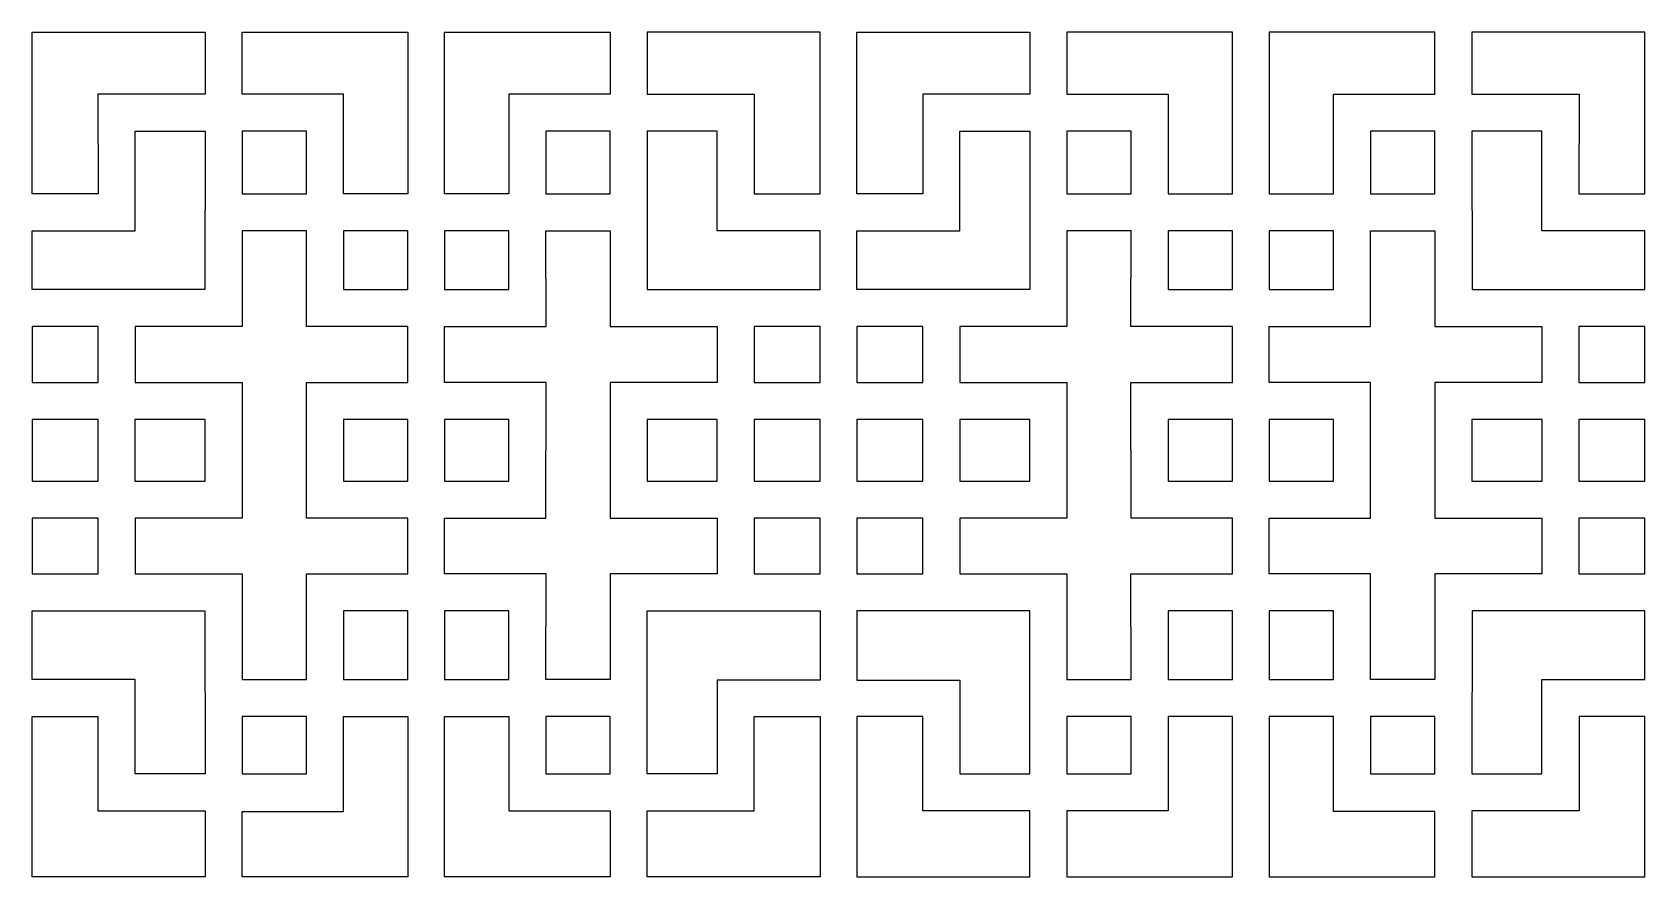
# Model space of a CAD drawing. Header units: centimetres. Extents: x -149 to 149, y -171 to 171.
# Drawn here: x -149.3 to -70.9, y 0.9 to 42 of the extents above; entities that cross this region are included whole.
import ezdxf

# ---------------------------------------------------------------- set-up
doc = ezdxf.new("R2010")
doc.units = ezdxf.units.CM
doc.header["$MEASUREMENT"] = 0
doc.layers.add('layer 1', color=7, linetype='Continuous')

msp = doc.modelspace()

# ---------------------------------------------------------------- linework, layer by layer
at = {"layer": 'layer 1', "color": 142}
for points in [[(-139.12947, 34.15388), (-135.99697, 34.15388), (-135.99697, 37.20138), (-139.12947, 37.20138), (-139.12947, 34.15388)], [(-124.35697, 34.15388), (-121.22447, 34.15388), (-121.22447, 37.20138), (-124.35697, 37.20138), (-124.35697, 34.15388)], [(-99.01491, 34.15388), (-95.88241, 34.15388), (-95.88241, 37.20138), (-99.01491, 37.20138), (-99.01491, 34.15388)], [(-84.24241, 34.15388), (-81.10991, 34.15388), (-81.10991, 37.20138), (-84.24241, 37.20138), (-84.24241, 34.15388)], [(-134.19697, 29.49638), (-131.06697, 29.49638), (-131.06697, 32.35388), (-134.19697, 32.35388), (-134.19697, 29.49638)], [(-129.28697, 29.49638), (-126.15447, 29.49638), (-126.15447, 32.35388), (-129.28697, 32.35388), (-129.28697, 29.49638)], [(-94.08491, 29.49638), (-90.95241, 29.49638), (-90.95241, 32.35388), (-94.08491, 32.35388), (-94.08491, 29.49638)], [(-89.17241, 29.49638), (-86.04241, 29.49638), (-86.04241, 32.35388), (-89.17241, 32.35388), (-89.17241, 29.49638)], [(-149.33396, 24.97474), (-146.13608, 24.97474), (-146.13608, 27.7011), (-149.33396, 27.7011), (-149.33396, 24.97474)], [(-114.21947, 24.97638), (-111.01947, 24.97638), (-111.01947, 27.69886), (-114.21947, 27.69886), (-114.21947, 24.97638)], [(-109.21991, 24.97638), (-106.01991, 24.97638), (-106.01991, 27.69886), (-109.21991, 27.69886), (-109.21991, 24.97638)], [(-149.33447, 20.18388), (-146.13447, 20.18388), (-146.13447, 23.17886), (-149.33447, 23.17886), (-149.33447, 20.18388)], [(-144.33947, 20.18388), (-140.93197, 20.18388), (-140.93197, 23.17386), (-144.33947, 23.17386), (-144.33947, 20.18388)], [(-134.19697, 20.18137), (-131.06447, 20.18137), (-131.06447, 23.17887), (-134.19697, 23.17887), (-134.19697, 20.18137)], [(-129.28697, 20.18137), (-126.15697, 20.18137), (-126.15697, 23.17887), (-129.28697, 23.17887), (-129.28697, 20.18137)], [(-119.42197, 20.18388), (-116.01447, 20.18388), (-116.01447, 23.17386), (-119.42197, 23.17386), (-119.42197, 20.18388)], [(-114.21947, 20.18388), (-111.01947, 20.18388), (-111.01947, 23.17886), (-114.21947, 23.17886), (-114.21947, 20.18388)], [(-109.21991, 20.18388), (-106.01991, 20.18388), (-106.01991, 23.17886), (-109.21991, 23.17886), (-109.21991, 20.18388)], [(-104.22491, 20.18388), (-100.81741, 20.18388), (-100.81741, 23.17386), (-104.22491, 23.17386), (-104.22491, 20.18388)], [(-94.08241, 20.18137), (-90.95241, 20.18137), (-90.95241, 23.17887), (-94.08241, 23.17887), (-94.08241, 20.18137)], [(-89.17491, 20.18137), (-86.04241, 20.18137), (-86.04241, 23.17887), (-89.17491, 23.17887), (-89.17491, 20.18137)], [(-74.10491, 20.18388), (-70.90491, 20.18388), (-70.90491, 23.17886), (-74.10491, 23.17886), (-74.10491, 20.18388)], [(-149.33447, 15.66888), (-146.13447, 15.66888), (-146.13447, 18.38388), (-149.33447, 18.38388), (-149.33447, 15.66888)], [(-114.21947, 15.66888), (-111.01947, 15.66888), (-111.01947, 18.38388), (-114.21947, 18.38388), (-114.21947, 15.66888)], [(-109.21991, 15.66888), (-106.01991, 15.66888), (-106.01991, 18.38388), (-109.21991, 18.38388), (-109.21991, 15.66888)], [(-74.10491, 15.66888), (-70.90491, 15.66888), (-70.90491, 18.38388), (-74.10491, 18.38388), (-74.10491, 15.66888)], [(-134.19697, 10.53637), (-131.06697, 10.53637), (-131.06697, 13.86887), (-134.19697, 13.86887), (-134.19697, 10.53637)], [(-129.28697, 10.53637), (-126.15697, 10.53637), (-126.15697, 13.86887), (-129.28697, 13.86887), (-129.28697, 10.53637)], [(-94.08241, 10.53637), (-90.95241, 10.53637), (-90.95241, 13.86887), (-94.08241, 13.86887), (-94.08241, 10.53637)], [(-89.17241, 10.53637), (-86.04241, 10.53637), (-86.04241, 13.86887), (-89.17241, 13.86887), (-89.17241, 10.53637)], [(-139.12947, 5.94388), (-135.99697, 5.94388), (-135.99697, 8.73388), (-139.12947, 8.73388), (-139.12947, 5.94388)], [(-124.35697, 5.94388), (-121.22447, 5.94388), (-121.22447, 8.73388), (-124.35697, 8.73388), (-124.35697, 5.94388)], [(-99.01491, 5.94388), (-95.88241, 5.94388), (-95.88241, 8.73388), (-99.01491, 8.73388), (-99.01491, 5.94388)], [(-84.24241, 5.94388), (-81.10991, 5.94388), (-81.10991, 8.73388), (-84.24241, 8.73388), (-84.24241, 5.94388)]]:
    msp.add_lwpolyline(points, close=True, dxfattribs=at)
for points, knots in [([(-149.33447, 34.15638), (-149.33447, 34.15638), (-146.13447, 34.15638), (-146.13447, 34.15638), (-146.13447, 34.15638), (-146.13447, 34.15638), (-146.13696, 39.00138), (-146.13696, 39.00138), (-146.13696, 39.00138), (-146.13696, 39.00138), (-140.93197, 39.00138), (-140.93197, 39.00138), (-140.93197, 39.00138), (-140.93197, 39.00138), (-140.93197, 42.01138), (-140.93197, 42.01138), (-140.93197, 42.01138), (-140.93197, 42.01138), (-149.33447, 42.01138), (-149.33447, 42.01138), (-149.33447, 42.01138), (-149.33447, 42.01138), (-149.33447, 34.15638), (-149.33447, 34.15638)], [0, 0, 0, 0, 0.14285714, 0.14285714, 0.14285714, 0.14285714, 0.28571429, 0.28571429, 0.28571429, 0.28571429, 0.42857143, 0.42857143, 0.42857143, 0.42857143, 0.57142857, 0.57142857, 0.57142857, 0.57142857, 0.71428571, 0.71428571, 0.71428571, 0.71428571, 1, 1, 1, 1]), ([(-134.19697, 39.00138), (-134.19697, 39.00138), (-134.19697, 34.15638), (-134.19697, 34.15638), (-134.19697, 34.15638), (-134.19697, 34.15638), (-131.06697, 34.15638), (-131.06697, 34.15638), (-131.06697, 34.15638), (-131.06697, 34.15638), (-131.06697, 42.01138), (-131.06697, 42.01138), (-131.06697, 42.01138), (-131.06697, 42.01138), (-139.12947, 42.01138), (-139.12947, 42.01138), (-139.12947, 42.01138), (-139.12947, 42.01138), (-139.12947, 39.00138), (-139.12947, 39.00138), (-139.12947, 39.00138), (-139.12947, 39.00138), (-134.19697, 39.00138), (-134.19697, 39.00138)], [0, 0, 0, 0, 0.14285714, 0.14285714, 0.14285714, 0.14285714, 0.28571429, 0.28571429, 0.28571429, 0.28571429, 0.42857143, 0.42857143, 0.42857143, 0.42857143, 0.57142857, 0.57142857, 0.57142857, 0.57142857, 0.71428571, 0.71428571, 0.71428571, 0.71428571, 1, 1, 1, 1]), ([(-129.28697, 42.01138), (-129.28697, 42.01138), (-129.28697, 34.15638), (-129.28697, 34.15638), (-129.28697, 34.15638), (-129.28697, 34.15638), (-126.15446, 34.15638), (-126.15446, 34.15638), (-126.15446, 34.15638), (-126.15446, 34.15638), (-126.15697, 39.00138), (-126.15697, 39.00138), (-126.15697, 39.00138), (-126.15697, 39.00138), (-121.22447, 39.00138), (-121.22447, 39.00138), (-121.22447, 39.00138), (-121.22447, 39.00138), (-121.22447, 42.01138), (-121.22447, 42.01138), (-121.22447, 42.01138), (-121.22447, 42.01138), (-129.28697, 42.01138), (-129.28697, 42.01138)], [0, 0, 0, 0, 0.14285714, 0.14285714, 0.14285714, 0.14285714, 0.28571429, 0.28571429, 0.28571429, 0.28571429, 0.42857143, 0.42857143, 0.42857143, 0.42857143, 0.57142857, 0.57142857, 0.57142857, 0.57142857, 0.71428571, 0.71428571, 0.71428571, 0.71428571, 1, 1, 1, 1]), ([(-111.01947, 42.01138), (-111.01947, 42.01138), (-111.01947, 34.15638), (-111.01947, 34.15638), (-111.01947, 34.15638), (-111.01947, 34.15638), (-114.21947, 34.15638), (-114.21947, 34.15638), (-114.21947, 34.15638), (-114.21947, 34.15638), (-114.21697, 39.00138), (-114.21697, 39.00138), (-114.21697, 39.00138), (-114.21697, 39.00138), (-119.42197, 39.00138), (-119.42197, 39.00138), (-119.42197, 39.00138), (-119.42197, 39.00138), (-119.42197, 42.01138), (-119.42197, 42.01138), (-119.42197, 42.01138), (-119.42197, 42.01138), (-111.01947, 42.01138), (-111.01947, 42.01138)], [0, 0, 0, 0, 0.14285714, 0.14285714, 0.14285714, 0.14285714, 0.28571429, 0.28571429, 0.28571429, 0.28571429, 0.42857143, 0.42857143, 0.42857143, 0.42857143, 0.57142857, 0.57142857, 0.57142857, 0.57142857, 0.71428571, 0.71428571, 0.71428571, 0.71428571, 1, 1, 1, 1]), ([(-109.21991, 42.01138), (-109.21991, 42.01138), (-109.21991, 34.15638), (-109.21991, 34.15638), (-109.21991, 34.15638), (-109.21991, 34.15638), (-106.01991, 34.15638), (-106.01991, 34.15638), (-106.01991, 34.15638), (-106.01991, 34.15638), (-106.02241, 39.00138), (-106.02241, 39.00138), (-106.02241, 39.00138), (-106.02241, 39.00138), (-100.81741, 39.00138), (-100.81741, 39.00138), (-100.81741, 39.00138), (-100.81741, 39.00138), (-100.81741, 42.01138), (-100.81741, 42.01138), (-100.81741, 42.01138), (-100.81741, 42.01138), (-109.21991, 42.01138), (-109.21991, 42.01138)], [0, 0, 0, 0, 0.14285714, 0.14285714, 0.14285714, 0.14285714, 0.28571429, 0.28571429, 0.28571429, 0.28571429, 0.42857143, 0.42857143, 0.42857143, 0.42857143, 0.57142857, 0.57142857, 0.57142857, 0.57142857, 0.71428571, 0.71428571, 0.71428571, 0.71428571, 1, 1, 1, 1]), ([(-90.95241, 42.01138), (-90.95241, 42.01138), (-90.95241, 34.15638), (-90.95241, 34.15638), (-90.95241, 34.15638), (-90.95241, 34.15638), (-94.08492, 34.15638), (-94.08492, 34.15638), (-94.08492, 34.15638), (-94.08492, 34.15638), (-94.08241, 39.00138), (-94.08241, 39.00138), (-94.08241, 39.00138), (-94.08241, 39.00138), (-99.01491, 39.00138), (-99.01491, 39.00138), (-99.01491, 39.00138), (-99.01491, 39.00138), (-99.01491, 42.01138), (-99.01491, 42.01138), (-99.01491, 42.01138), (-99.01491, 42.01138), (-90.95241, 42.01138), (-90.95241, 42.01138)], [0, 0, 0, 0, 0.14285714, 0.14285714, 0.14285714, 0.14285714, 0.28571429, 0.28571429, 0.28571429, 0.28571429, 0.42857143, 0.42857143, 0.42857143, 0.42857143, 0.57142857, 0.57142857, 0.57142857, 0.57142857, 0.71428571, 0.71428571, 0.71428571, 0.71428571, 1, 1, 1, 1]), ([(-86.04241, 39.00138), (-86.04241, 39.00138), (-86.04241, 34.15638), (-86.04241, 34.15638), (-86.04241, 34.15638), (-86.04241, 34.15638), (-89.17241, 34.15638), (-89.17241, 34.15638), (-89.17241, 34.15638), (-89.17241, 34.15638), (-89.17241, 42.01138), (-89.17241, 42.01138), (-89.17241, 42.01138), (-89.17241, 42.01138), (-81.10991, 42.01138), (-81.10991, 42.01138), (-81.10991, 42.01138), (-81.10991, 42.01138), (-81.10991, 39.00138), (-81.10991, 39.00138), (-81.10991, 39.00138), (-81.10991, 39.00138), (-86.04241, 39.00138), (-86.04241, 39.00138)], [0, 0, 0, 0, 0.14285714, 0.14285714, 0.14285714, 0.14285714, 0.28571429, 0.28571429, 0.28571429, 0.28571429, 0.42857143, 0.42857143, 0.42857143, 0.42857143, 0.57142857, 0.57142857, 0.57142857, 0.57142857, 0.71428571, 0.71428571, 0.71428571, 0.71428571, 1, 1, 1, 1]), ([(-70.90491, 34.15638), (-70.90491, 34.15638), (-74.10491, 34.15638), (-74.10491, 34.15638), (-74.10491, 34.15638), (-74.10491, 34.15638), (-74.10242, 39.00138), (-74.10242, 39.00138), (-74.10242, 39.00138), (-74.10242, 39.00138), (-79.30741, 39.00138), (-79.30741, 39.00138), (-79.30741, 39.00138), (-79.30741, 39.00138), (-79.30741, 42.01138), (-79.30741, 42.01138), (-79.30741, 42.01138), (-79.30741, 42.01138), (-70.90491, 42.01138), (-70.90491, 42.01138), (-70.90491, 42.01138), (-70.90491, 42.01138), (-70.90491, 34.15638), (-70.90491, 34.15638)], [0, 0, 0, 0, 0.14285714, 0.14285714, 0.14285714, 0.14285714, 0.28571429, 0.28571429, 0.28571429, 0.28571429, 0.42857143, 0.42857143, 0.42857143, 0.42857143, 0.57142857, 0.57142857, 0.57142857, 0.57142857, 0.71428571, 0.71428571, 0.71428571, 0.71428571, 1, 1, 1, 1]), ([(-144.33447, 32.35388), (-144.33447, 32.35388), (-149.33447, 32.3551), (-149.33447, 32.3551), (-149.33447, 32.3551), (-149.33447, 32.3551), (-149.33447, 29.49888), (-149.33447, 29.49888), (-149.33447, 29.49888), (-149.33447, 29.49888), (-140.93737, 29.49888), (-140.93737, 29.49888), (-140.93737, 29.49888), (-140.93737, 29.49888), (-140.93197, 37.20138), (-140.93197, 37.20138), (-140.93197, 37.20138), (-140.93197, 37.20138), (-144.33447, 37.20138), (-144.33447, 37.20138), (-144.33447, 37.20138), (-144.33447, 37.20138), (-144.33447, 32.35388), (-144.33447, 32.35388)], [0, 0, 0, 0, 0.14285714, 0.14285714, 0.14285714, 0.14285714, 0.28571429, 0.28571429, 0.28571429, 0.28571429, 0.42857143, 0.42857143, 0.42857143, 0.42857143, 0.57142857, 0.57142857, 0.57142857, 0.57142857, 0.71428571, 0.71428571, 0.71428571, 0.71428571, 1, 1, 1, 1]), ([(-116.01947, 32.35388), (-116.01947, 32.35388), (-111.01947, 32.35888), (-111.01947, 32.35888), (-111.01947, 32.35888), (-111.01947, 32.35888), (-111.01947, 29.49888), (-111.01947, 29.49888), (-111.01947, 29.49888), (-111.01947, 29.49888), (-119.42197, 29.49888), (-119.42197, 29.49888), (-119.42197, 29.49888), (-119.42197, 29.49888), (-119.42197, 37.20138), (-119.42197, 37.20138), (-119.42197, 37.20138), (-119.42197, 37.20138), (-116.01947, 37.20138), (-116.01947, 37.20138), (-116.01947, 37.20138), (-116.01947, 37.20138), (-116.01947, 32.35388), (-116.01947, 32.35388)], [0, 0, 0, 0, 0.14285714, 0.14285714, 0.14285714, 0.14285714, 0.28571429, 0.28571429, 0.28571429, 0.28571429, 0.42857143, 0.42857143, 0.42857143, 0.42857143, 0.57142857, 0.57142857, 0.57142857, 0.57142857, 0.71428571, 0.71428571, 0.71428571, 0.71428571, 1, 1, 1, 1]), ([(-104.21991, 32.35388), (-104.21991, 32.35388), (-109.21991, 32.35888), (-109.21991, 32.35888), (-109.21991, 32.35888), (-109.21991, 32.35888), (-109.21991, 29.49888), (-109.21991, 29.49888), (-109.21991, 29.49888), (-109.21991, 29.49888), (-100.81741, 29.49888), (-100.81741, 29.49888), (-100.81741, 29.49888), (-100.81741, 29.49888), (-100.81741, 37.20138), (-100.81741, 37.20138), (-100.81741, 37.20138), (-100.81741, 37.20138), (-104.21991, 37.20138), (-104.21991, 37.20138), (-104.21991, 37.20138), (-104.21991, 37.20138), (-104.21991, 32.35388), (-104.21991, 32.35388)], [0, 0, 0, 0, 0.14285714, 0.14285714, 0.14285714, 0.14285714, 0.28571429, 0.28571429, 0.28571429, 0.28571429, 0.42857143, 0.42857143, 0.42857143, 0.42857143, 0.57142857, 0.57142857, 0.57142857, 0.57142857, 0.71428571, 0.71428571, 0.71428571, 0.71428571, 1, 1, 1, 1]), ([(-75.90491, 32.35388), (-75.90491, 32.35388), (-70.90491, 32.3551), (-70.90491, 32.3551), (-70.90491, 32.3551), (-70.90491, 32.3551), (-70.90491, 29.49888), (-70.90491, 29.49888), (-70.90491, 29.49888), (-70.90491, 29.49888), (-79.30201, 29.49888), (-79.30201, 29.49888), (-79.30201, 29.49888), (-79.30201, 29.49888), (-79.30741, 37.20138), (-79.30741, 37.20138), (-79.30741, 37.20138), (-79.30741, 37.20138), (-75.90491, 37.20138), (-75.90491, 37.20138), (-75.90491, 37.20138), (-75.90491, 37.20138), (-75.90491, 32.35388), (-75.90491, 32.35388)], [0, 0, 0, 0, 0.14285714, 0.14285714, 0.14285714, 0.14285714, 0.28571429, 0.28571429, 0.28571429, 0.28571429, 0.42857143, 0.42857143, 0.42857143, 0.42857143, 0.57142857, 0.57142857, 0.57142857, 0.57142857, 0.71428571, 0.71428571, 0.71428571, 0.71428571, 1, 1, 1, 1]), ([(-139.12946, 18.38388), (-139.12946, 18.38388), (-139.12947, 24.97886), (-139.12947, 24.97886), (-139.12947, 24.97886), (-139.12947, 24.97886), (-144.33447, 24.97887), (-144.33447, 24.97887), (-144.33447, 24.97887), (-144.33447, 24.97887), (-144.33447, 27.69887), (-144.33447, 27.69887), (-144.33447, 27.69887), (-144.33447, 27.69887), (-139.12947, 27.69887), (-139.12947, 27.69887), (-139.12947, 27.69887), (-139.12947, 27.69887), (-139.12947, 32.35888), (-139.12947, 32.35888), (-139.12947, 32.35888), (-139.12947, 32.35888), (-136.00197, 32.35888), (-136.00197, 32.35888), (-136.00197, 32.35888), (-136.00197, 32.35888), (-136.00197, 27.69639), (-136.00197, 27.69639), (-136.00197, 27.69639), (-136.00197, 27.69639), (-131.06697, 27.69887), (-131.06697, 27.69887), (-131.06697, 27.69887), (-131.06697, 27.69887), (-131.06697, 24.97887), (-131.06697, 24.97887), (-131.06697, 24.97887), (-131.06697, 24.97887), (-136.00197, 24.97887), (-136.00197, 24.97887), (-136.00197, 24.97887), (-136.00197, 24.97887), (-136.00197, 18.38389), (-136.00197, 18.38389), (-136.00197, 18.38389), (-136.00197, 18.38389), (-131.06697, 18.38388), (-131.06697, 18.38388), (-131.06697, 18.38388), (-131.06697, 18.38388), (-131.06697, 15.67137), (-131.06697, 15.67137), (-131.06697, 15.67137), (-131.06697, 15.67137), (-136.00197, 15.67138), (-136.00197, 15.67138), (-136.00197, 15.67138), (-136.00197, 15.67138), (-136.00197, 10.53387), (-136.00197, 10.53387), (-136.00197, 10.53387), (-136.00197, 10.53387), (-139.12947, 10.53387), (-139.12947, 10.53387), (-139.12947, 10.53387), (-139.12947, 10.53387), (-139.12947, 15.67137), (-139.12947, 15.67137), (-139.12947, 15.67137), (-139.12947, 15.67137), (-144.33447, 15.67137), (-144.33447, 15.67137), (-144.33447, 15.67137), (-144.33447, 15.67137), (-144.33447, 18.38388), (-144.33447, 18.38388), (-144.33447, 18.38388), (-144.33447, 18.38388), (-139.12946, 18.38388), (-139.12946, 18.38388)], [0, 0, 0, 0, 0.04761905, 0.04761905, 0.04761905, 0.04761905, 0.0952381, 0.0952381, 0.0952381, 0.0952381, 0.14285714, 0.14285714, 0.14285714, 0.14285714, 0.19047619, 0.19047619, 0.19047619, 0.19047619, 0.23809524, 0.23809524, 0.23809524, 0.23809524, 0.28571429, 0.28571429, 0.28571429, 0.28571429, 0.33333333, 0.33333333, 0.33333333, 0.33333333, 0.38095238, 0.38095238, 0.38095238, 0.38095238, 0.42857143, 0.42857143, 0.42857143, 0.42857143, 0.47619048, 0.47619048, 0.47619048, 0.47619048, 0.52380952, 0.52380952, 0.52380952, 0.52380952, 0.57142857, 0.57142857, 0.57142857, 0.57142857, 0.61904762, 0.61904762, 0.61904762, 0.61904762, 0.66666667, 0.66666667, 0.66666667, 0.66666667, 0.71428571, 0.71428571, 0.71428571, 0.71428571, 0.76190476, 0.76190476, 0.76190476, 0.76190476, 0.80952381, 0.80952381, 0.80952381, 0.80952381, 0.85714286, 0.85714286, 0.85714286, 0.85714286, 0.9047619, 0.9047619, 0.9047619, 0.9047619, 1, 1, 1, 1]), ([(-124.33949, 24.97887), (-124.33949, 24.97887), (-124.35197, 18.38387), (-124.35197, 18.38387), (-124.35197, 18.38387), (-124.35197, 18.38387), (-129.28697, 18.38388), (-129.28697, 18.38388), (-129.28697, 18.38388), (-129.28697, 18.38388), (-129.28697, 15.67137), (-129.28697, 15.67137), (-129.28697, 15.67137), (-129.28697, 15.67137), (-124.3395, 15.67137), (-124.3395, 15.67137), (-124.3395, 15.67137), (-124.3395, 15.67137), (-124.35197, 10.53387), (-124.35197, 10.53387), (-124.35197, 10.53387), (-124.35197, 10.53387), (-121.22447, 10.53387), (-121.22447, 10.53387), (-121.22447, 10.53387), (-121.22447, 10.53387), (-121.22447, 15.67137), (-121.22447, 15.67137), (-121.22447, 15.67137), (-121.22447, 15.67137), (-116.01947, 15.67137), (-116.01947, 15.67137), (-116.01947, 15.67137), (-116.01947, 15.67137), (-116.01947, 18.38388), (-116.01947, 18.38388), (-116.01947, 18.38388), (-116.01947, 18.38388), (-121.22447, 18.38387), (-121.22447, 18.38387), (-121.22447, 18.38387), (-121.22447, 18.38387), (-121.22447, 24.97888), (-121.22447, 24.97888), (-121.22447, 24.97888), (-121.22447, 24.97888), (-116.01947, 24.97887), (-116.01947, 24.97887), (-116.01947, 24.97887), (-116.01947, 24.97887), (-116.01947, 27.69887), (-116.01947, 27.69887), (-116.01947, 27.69887), (-116.01947, 27.69887), (-121.22447, 27.69638), (-121.22447, 27.69638), (-121.22447, 27.69638), (-121.22447, 27.69638), (-121.22447, 32.35888), (-121.22447, 32.35888), (-121.22447, 32.35888), (-121.22447, 32.35888), (-124.35197, 32.35888), (-124.35197, 32.35888), (-124.35197, 32.35888), (-124.35197, 32.35888), (-124.3395, 27.69887), (-124.3395, 27.69887), (-124.3395, 27.69887), (-124.3395, 27.69887), (-129.28697, 27.69887), (-129.28697, 27.69887), (-129.28697, 27.69887), (-129.28697, 27.69887), (-129.28697, 24.97887), (-129.28697, 24.97887), (-129.28697, 24.97887), (-129.28697, 24.97887), (-124.33949, 24.97887), (-124.33949, 24.97887)], [0, 0, 0, 0, 0.04761905, 0.04761905, 0.04761905, 0.04761905, 0.0952381, 0.0952381, 0.0952381, 0.0952381, 0.14285714, 0.14285714, 0.14285714, 0.14285714, 0.19047619, 0.19047619, 0.19047619, 0.19047619, 0.23809524, 0.23809524, 0.23809524, 0.23809524, 0.28571429, 0.28571429, 0.28571429, 0.28571429, 0.33333333, 0.33333333, 0.33333333, 0.33333333, 0.38095238, 0.38095238, 0.38095238, 0.38095238, 0.42857143, 0.42857143, 0.42857143, 0.42857143, 0.47619048, 0.47619048, 0.47619048, 0.47619048, 0.52380952, 0.52380952, 0.52380952, 0.52380952, 0.57142857, 0.57142857, 0.57142857, 0.57142857, 0.61904762, 0.61904762, 0.61904762, 0.61904762, 0.66666667, 0.66666667, 0.66666667, 0.66666667, 0.71428571, 0.71428571, 0.71428571, 0.71428571, 0.76190476, 0.76190476, 0.76190476, 0.76190476, 0.80952381, 0.80952381, 0.80952381, 0.80952381, 0.85714286, 0.85714286, 0.85714286, 0.85714286, 0.9047619, 0.9047619, 0.9047619, 0.9047619, 1, 1, 1, 1]), ([(-95.89989, 24.97887), (-95.89989, 24.97887), (-95.88741, 18.38387), (-95.88741, 18.38387), (-95.88741, 18.38387), (-95.88741, 18.38387), (-90.95241, 18.38388), (-90.95241, 18.38388), (-90.95241, 18.38388), (-90.95241, 18.38388), (-90.95241, 15.67137), (-90.95241, 15.67137), (-90.95241, 15.67137), (-90.95241, 15.67137), (-95.89988, 15.67137), (-95.89988, 15.67137), (-95.89988, 15.67137), (-95.89988, 15.67137), (-95.88741, 10.53387), (-95.88741, 10.53387), (-95.88741, 10.53387), (-95.88741, 10.53387), (-99.01491, 10.53387), (-99.01491, 10.53387), (-99.01491, 10.53387), (-99.01491, 10.53387), (-99.01491, 15.67137), (-99.01491, 15.67137), (-99.01491, 15.67137), (-99.01491, 15.67137), (-104.21991, 15.67137), (-104.21991, 15.67137), (-104.21991, 15.67137), (-104.21991, 15.67137), (-104.21991, 18.38388), (-104.21991, 18.38388), (-104.21991, 18.38388), (-104.21991, 18.38388), (-99.01491, 18.38387), (-99.01491, 18.38387), (-99.01491, 18.38387), (-99.01491, 18.38387), (-99.01491, 24.97888), (-99.01491, 24.97888), (-99.01491, 24.97888), (-99.01491, 24.97888), (-104.21991, 24.97887), (-104.21991, 24.97887), (-104.21991, 24.97887), (-104.21991, 24.97887), (-104.21991, 27.69887), (-104.21991, 27.69887), (-104.21991, 27.69887), (-104.21991, 27.69887), (-99.01491, 27.69638), (-99.01491, 27.69638), (-99.01491, 27.69638), (-99.01491, 27.69638), (-99.01491, 32.35888), (-99.01491, 32.35888), (-99.01491, 32.35888), (-99.01491, 32.35888), (-95.88741, 32.35888), (-95.88741, 32.35888), (-95.88741, 32.35888), (-95.88741, 32.35888), (-95.89988, 27.69887), (-95.89988, 27.69887), (-95.89988, 27.69887), (-95.89988, 27.69887), (-90.95241, 27.69887), (-90.95241, 27.69887), (-90.95241, 27.69887), (-90.95241, 27.69887), (-90.95241, 24.97887), (-90.95241, 24.97887), (-90.95241, 24.97887), (-90.95241, 24.97887), (-95.89989, 24.97887), (-95.89989, 24.97887)], [0, 0, 0, 0, 0.04761905, 0.04761905, 0.04761905, 0.04761905, 0.0952381, 0.0952381, 0.0952381, 0.0952381, 0.14285714, 0.14285714, 0.14285714, 0.14285714, 0.19047619, 0.19047619, 0.19047619, 0.19047619, 0.23809524, 0.23809524, 0.23809524, 0.23809524, 0.28571429, 0.28571429, 0.28571429, 0.28571429, 0.33333333, 0.33333333, 0.33333333, 0.33333333, 0.38095238, 0.38095238, 0.38095238, 0.38095238, 0.42857143, 0.42857143, 0.42857143, 0.42857143, 0.47619048, 0.47619048, 0.47619048, 0.47619048, 0.52380952, 0.52380952, 0.52380952, 0.52380952, 0.57142857, 0.57142857, 0.57142857, 0.57142857, 0.61904762, 0.61904762, 0.61904762, 0.61904762, 0.66666667, 0.66666667, 0.66666667, 0.66666667, 0.71428571, 0.71428571, 0.71428571, 0.71428571, 0.76190476, 0.76190476, 0.76190476, 0.76190476, 0.80952381, 0.80952381, 0.80952381, 0.80952381, 0.85714286, 0.85714286, 0.85714286, 0.85714286, 0.9047619, 0.9047619, 0.9047619, 0.9047619, 1, 1, 1, 1]), ([(-81.10992, 18.38388), (-81.10992, 18.38388), (-81.10991, 24.97886), (-81.10991, 24.97886), (-81.10991, 24.97886), (-81.10991, 24.97886), (-75.90491, 24.97887), (-75.90491, 24.97887), (-75.90491, 24.97887), (-75.90491, 24.97887), (-75.90491, 27.69887), (-75.90491, 27.69887), (-75.90491, 27.69887), (-75.90491, 27.69887), (-81.10991, 27.69887), (-81.10991, 27.69887), (-81.10991, 27.69887), (-81.10991, 27.69887), (-81.10991, 32.35888), (-81.10991, 32.35888), (-81.10991, 32.35888), (-81.10991, 32.35888), (-84.23741, 32.35888), (-84.23741, 32.35888), (-84.23741, 32.35888), (-84.23741, 32.35888), (-84.23741, 27.69639), (-84.23741, 27.69639), (-84.23741, 27.69639), (-84.23741, 27.69639), (-89.17241, 27.69887), (-89.17241, 27.69887), (-89.17241, 27.69887), (-89.17241, 27.69887), (-89.17241, 24.97887), (-89.17241, 24.97887), (-89.17241, 24.97887), (-89.17241, 24.97887), (-84.23741, 24.97887), (-84.23741, 24.97887), (-84.23741, 24.97887), (-84.23741, 24.97887), (-84.23741, 18.38389), (-84.23741, 18.38389), (-84.23741, 18.38389), (-84.23741, 18.38389), (-89.17241, 18.38388), (-89.17241, 18.38388), (-89.17241, 18.38388), (-89.17241, 18.38388), (-89.17241, 15.67137), (-89.17241, 15.67137), (-89.17241, 15.67137), (-89.17241, 15.67137), (-84.23741, 15.67138), (-84.23741, 15.67138), (-84.23741, 15.67138), (-84.23741, 15.67138), (-84.23741, 10.53387), (-84.23741, 10.53387), (-84.23741, 10.53387), (-84.23741, 10.53387), (-81.10991, 10.53387), (-81.10991, 10.53387), (-81.10991, 10.53387), (-81.10991, 10.53387), (-81.10991, 15.67137), (-81.10991, 15.67137), (-81.10991, 15.67137), (-81.10991, 15.67137), (-75.90491, 15.67137), (-75.90491, 15.67137), (-75.90491, 15.67137), (-75.90491, 15.67137), (-75.90491, 18.38388), (-75.90491, 18.38388), (-75.90491, 18.38388), (-75.90491, 18.38388), (-81.10992, 18.38388), (-81.10992, 18.38388)], [0, 0, 0, 0, 0.04761905, 0.04761905, 0.04761905, 0.04761905, 0.0952381, 0.0952381, 0.0952381, 0.0952381, 0.14285714, 0.14285714, 0.14285714, 0.14285714, 0.19047619, 0.19047619, 0.19047619, 0.19047619, 0.23809524, 0.23809524, 0.23809524, 0.23809524, 0.28571429, 0.28571429, 0.28571429, 0.28571429, 0.33333333, 0.33333333, 0.33333333, 0.33333333, 0.38095238, 0.38095238, 0.38095238, 0.38095238, 0.42857143, 0.42857143, 0.42857143, 0.42857143, 0.47619048, 0.47619048, 0.47619048, 0.47619048, 0.52380952, 0.52380952, 0.52380952, 0.52380952, 0.57142857, 0.57142857, 0.57142857, 0.57142857, 0.61904762, 0.61904762, 0.61904762, 0.61904762, 0.66666667, 0.66666667, 0.66666667, 0.66666667, 0.71428571, 0.71428571, 0.71428571, 0.71428571, 0.76190476, 0.76190476, 0.76190476, 0.76190476, 0.80952381, 0.80952381, 0.80952381, 0.80952381, 0.85714286, 0.85714286, 0.85714286, 0.85714286, 0.9047619, 0.9047619, 0.9047619, 0.9047619, 1, 1, 1, 1]), ([(-70.90542, 24.97474), (-70.90542, 24.97474), (-74.10331, 24.97474), (-74.10331, 24.97474), (-74.10331, 24.97474), (-74.10331, 24.97474), (-74.10331, 27.7011), (-74.10331, 27.7011), (-74.10331, 27.7011), (-74.10331, 27.7011), (-70.90542, 27.7011), (-70.90542, 27.7011), (-70.90542, 27.7011), (-70.90542, 27.7011), (-70.90542, 24.97474), (-70.90542, 24.97474)], [0, 0, 0, 0, 0.2, 0.2, 0.2, 0.2, 0.4, 0.4, 0.4, 0.4, 0.6, 0.6, 0.6, 0.6, 1, 1, 1, 1]), ([(-75.89991, 20.18388), (-75.89991, 20.18388), (-79.30741, 20.18388), (-79.30741, 20.18388), (-79.30741, 20.18388), (-79.30741, 20.18388), (-79.30741, 23.17387), (-79.30741, 23.17387), (-79.30741, 23.17387), (-79.30741, 23.17387), (-75.89991, 23.17387), (-75.89991, 23.17387), (-75.89991, 23.17387), (-75.89991, 23.17387), (-75.89991, 20.18388), (-75.89991, 20.18388)], [0, 0, 0, 0, 0.2, 0.2, 0.2, 0.2, 0.4, 0.4, 0.4, 0.4, 0.6, 0.6, 0.6, 0.6, 1, 1, 1, 1]), ([(-140.94808, 13.86894), (-140.94808, 13.86894), (-149.33447, 13.86887), (-149.33447, 13.86887), (-149.33447, 13.86887), (-149.33447, 13.86887), (-149.33447, 10.53387), (-149.33447, 10.53387), (-149.33447, 10.53387), (-149.33447, 10.53387), (-144.33447, 10.53433), (-144.33447, 10.53433), (-144.33447, 10.53433), (-144.33447, 10.53433), (-144.33447, 5.94388), (-144.33447, 5.94388), (-144.33447, 5.94388), (-144.33447, 5.94388), (-140.93197, 5.94388), (-140.93197, 5.94388), (-140.93197, 5.94388), (-140.93197, 5.94388), (-140.94808, 13.86894), (-140.94808, 13.86894)], [0, 0, 0, 0, 0.14285714, 0.14285714, 0.14285714, 0.14285714, 0.28571429, 0.28571429, 0.28571429, 0.28571429, 0.42857143, 0.42857143, 0.42857143, 0.42857143, 0.57142857, 0.57142857, 0.57142857, 0.57142857, 0.71428571, 0.71428571, 0.71428571, 0.71428571, 1, 1, 1, 1]), ([(-119.42197, 13.86887), (-119.42197, 13.86887), (-119.42197, 5.94388), (-119.42197, 5.94388), (-119.42197, 5.94388), (-119.42197, 5.94388), (-116.01794, 5.94388), (-116.01794, 5.94388), (-116.01794, 5.94388), (-116.01794, 5.94388), (-116.01947, 10.50013), (-116.01947, 10.50013), (-116.01947, 10.50013), (-116.01947, 10.50013), (-111.01947, 10.50013), (-111.01947, 10.50013), (-111.01947, 10.50013), (-111.01947, 10.50013), (-111.01947, 13.86887), (-111.01947, 13.86887), (-111.01947, 13.86887), (-111.01947, 13.86887), (-119.42197, 13.86887), (-119.42197, 13.86887)], [0, 0, 0, 0, 0.14285714, 0.14285714, 0.14285714, 0.14285714, 0.28571429, 0.28571429, 0.28571429, 0.28571429, 0.42857143, 0.42857143, 0.42857143, 0.42857143, 0.57142857, 0.57142857, 0.57142857, 0.57142857, 0.71428571, 0.71428571, 0.71428571, 0.71428571, 1, 1, 1, 1]), ([(-100.81741, 13.86887), (-100.81741, 13.86887), (-100.81741, 5.94388), (-100.81741, 5.94388), (-100.81741, 5.94388), (-100.81741, 5.94388), (-104.22144, 5.94388), (-104.22144, 5.94388), (-104.22144, 5.94388), (-104.22144, 5.94388), (-104.21991, 10.50013), (-104.21991, 10.50013), (-104.21991, 10.50013), (-104.21991, 10.50013), (-109.21991, 10.50013), (-109.21991, 10.50013), (-109.21991, 10.50013), (-109.21991, 10.50013), (-109.21991, 13.86887), (-109.21991, 13.86887), (-109.21991, 13.86887), (-109.21991, 13.86887), (-100.81741, 13.86887), (-100.81741, 13.86887)], [0, 0, 0, 0, 0.14285714, 0.14285714, 0.14285714, 0.14285714, 0.28571429, 0.28571429, 0.28571429, 0.28571429, 0.42857143, 0.42857143, 0.42857143, 0.42857143, 0.57142857, 0.57142857, 0.57142857, 0.57142857, 0.71428571, 0.71428571, 0.71428571, 0.71428571, 1, 1, 1, 1]), ([(-79.2913, 13.86894), (-79.2913, 13.86894), (-70.90491, 13.86887), (-70.90491, 13.86887), (-70.90491, 13.86887), (-70.90491, 13.86887), (-70.90491, 10.53387), (-70.90491, 10.53387), (-70.90491, 10.53387), (-70.90491, 10.53387), (-75.90491, 10.53433), (-75.90491, 10.53433), (-75.90491, 10.53433), (-75.90491, 10.53433), (-75.90491, 5.94388), (-75.90491, 5.94388), (-75.90491, 5.94388), (-75.90491, 5.94388), (-79.30741, 5.94388), (-79.30741, 5.94388), (-79.30741, 5.94388), (-79.30741, 5.94388), (-79.2913, 13.86894), (-79.2913, 13.86894)], [0, 0, 0, 0, 0.14285714, 0.14285714, 0.14285714, 0.14285714, 0.28571429, 0.28571429, 0.28571429, 0.28571429, 0.42857143, 0.42857143, 0.42857143, 0.42857143, 0.57142857, 0.57142857, 0.57142857, 0.57142857, 0.71428571, 0.71428571, 0.71428571, 0.71428571, 1, 1, 1, 1]), ([(-146.13698, 4.14388), (-146.13698, 4.14388), (-146.13697, 8.73388), (-146.13697, 8.73388), (-146.13697, 8.73388), (-146.13697, 8.73388), (-149.33447, 8.73388), (-149.33447, 8.73388), (-149.33447, 8.73388), (-149.33447, 8.73388), (-149.33447, 0.94388), (-149.33447, 0.94388), (-149.33447, 0.94388), (-149.33447, 0.94388), (-140.92947, 0.94388), (-140.92947, 0.94388), (-140.92947, 0.94388), (-140.92947, 0.94388), (-140.92947, 4.14388), (-140.92947, 4.14388), (-140.92947, 4.14388), (-140.92947, 4.14388), (-146.13698, 4.14388), (-146.13698, 4.14388)], [0, 0, 0, 0, 0.14285714, 0.14285714, 0.14285714, 0.14285714, 0.28571429, 0.28571429, 0.28571429, 0.28571429, 0.42857143, 0.42857143, 0.42857143, 0.42857143, 0.57142857, 0.57142857, 0.57142857, 0.57142857, 0.71428571, 0.71428571, 0.71428571, 0.71428571, 1, 1, 1, 1]), ([(-134.19697, 4.1183), (-134.19697, 4.1183), (-139.12947, 4.1183), (-139.12947, 4.1183), (-139.12947, 4.1183), (-139.12947, 4.1183), (-139.12947, 0.94388), (-139.12947, 0.94388), (-139.12947, 0.94388), (-139.12947, 0.94388), (-131.07197, 0.94388), (-131.07197, 0.94388), (-131.07197, 0.94388), (-131.07197, 0.94388), (-131.07197, 8.73388), (-131.07197, 8.73388), (-131.07197, 8.73388), (-131.07197, 8.73388), (-134.19697, 8.73388), (-134.19697, 8.73388), (-134.19697, 8.73388), (-134.19697, 8.73388), (-134.19697, 4.1183), (-134.19697, 4.1183)], [0, 0, 0, 0, 0.14285714, 0.14285714, 0.14285714, 0.14285714, 0.28571429, 0.28571429, 0.28571429, 0.28571429, 0.42857143, 0.42857143, 0.42857143, 0.42857143, 0.57142857, 0.57142857, 0.57142857, 0.57142857, 0.71428571, 0.71428571, 0.71428571, 0.71428571, 1, 1, 1, 1]), ([(-121.22447, 0.94388), (-121.22447, 0.94388), (-121.22447, 4.14388), (-121.22447, 4.14388), (-121.22447, 4.14388), (-121.22447, 4.14388), (-126.15697, 4.14387), (-126.15697, 4.14387), (-126.15697, 4.14387), (-126.15697, 4.14387), (-126.15697, 8.73388), (-126.15697, 8.73388), (-126.15697, 8.73388), (-126.15697, 8.73388), (-129.28197, 8.73388), (-129.28197, 8.73388), (-129.28197, 8.73388), (-129.28197, 8.73388), (-129.28197, 0.94388), (-129.28197, 0.94388), (-129.28197, 0.94388), (-129.28197, 0.94388), (-121.22447, 0.94388), (-121.22447, 0.94388)], [0, 0, 0, 0, 0.14285714, 0.14285714, 0.14285714, 0.14285714, 0.28571429, 0.28571429, 0.28571429, 0.28571429, 0.42857143, 0.42857143, 0.42857143, 0.42857143, 0.57142857, 0.57142857, 0.57142857, 0.57142857, 0.71428571, 0.71428571, 0.71428571, 0.71428571, 1, 1, 1, 1]), ([(-111.01947, 0.94388), (-111.01947, 0.94388), (-111.01947, 8.73388), (-111.01947, 8.73388), (-111.01947, 8.73388), (-111.01947, 8.73388), (-114.21697, 8.73388), (-114.21697, 8.73388), (-114.21697, 8.73388), (-114.21697, 8.73388), (-114.21697, 4.14388), (-114.21697, 4.14388), (-114.21697, 4.14388), (-114.21697, 4.14388), (-119.42447, 4.14388), (-119.42447, 4.14388), (-119.42447, 4.14388), (-119.42447, 4.14388), (-119.42447, 0.94388), (-119.42447, 0.94388), (-119.42447, 0.94388), (-119.42447, 0.94388), (-111.01947, 0.94388), (-111.01947, 0.94388)], [0, 0, 0, 0, 0.14285714, 0.14285714, 0.14285714, 0.14285714, 0.28571429, 0.28571429, 0.28571429, 0.28571429, 0.42857143, 0.42857143, 0.42857143, 0.42857143, 0.57142857, 0.57142857, 0.57142857, 0.57142857, 0.71428571, 0.71428571, 0.71428571, 0.71428571, 1, 1, 1, 1]), ([(-109.21991, 0.94388), (-109.21991, 0.94388), (-109.21991, 8.73388), (-109.21991, 8.73388), (-109.21991, 8.73388), (-109.21991, 8.73388), (-106.02241, 8.73388), (-106.02241, 8.73388), (-106.02241, 8.73388), (-106.02241, 8.73388), (-106.02241, 4.14388), (-106.02241, 4.14388), (-106.02241, 4.14388), (-106.02241, 4.14388), (-100.81491, 4.14388), (-100.81491, 4.14388), (-100.81491, 4.14388), (-100.81491, 4.14388), (-100.81491, 0.94388), (-100.81491, 0.94388), (-100.81491, 0.94388), (-100.81491, 0.94388), (-109.21991, 0.94388), (-109.21991, 0.94388)], [0, 0, 0, 0, 0.14285714, 0.14285714, 0.14285714, 0.14285714, 0.28571429, 0.28571429, 0.28571429, 0.28571429, 0.42857143, 0.42857143, 0.42857143, 0.42857143, 0.57142857, 0.57142857, 0.57142857, 0.57142857, 0.71428571, 0.71428571, 0.71428571, 0.71428571, 1, 1, 1, 1]), ([(-99.01491, 0.94388), (-99.01491, 0.94388), (-99.01491, 4.14388), (-99.01491, 4.14388), (-99.01491, 4.14388), (-99.01491, 4.14388), (-94.08241, 4.14387), (-94.08241, 4.14387), (-94.08241, 4.14387), (-94.08241, 4.14387), (-94.08241, 8.73388), (-94.08241, 8.73388), (-94.08241, 8.73388), (-94.08241, 8.73388), (-90.95741, 8.73388), (-90.95741, 8.73388), (-90.95741, 8.73388), (-90.95741, 8.73388), (-90.95741, 0.94388), (-90.95741, 0.94388), (-90.95741, 0.94388), (-90.95741, 0.94388), (-99.01491, 0.94388), (-99.01491, 0.94388)], [0, 0, 0, 0, 0.14285714, 0.14285714, 0.14285714, 0.14285714, 0.28571429, 0.28571429, 0.28571429, 0.28571429, 0.42857143, 0.42857143, 0.42857143, 0.42857143, 0.57142857, 0.57142857, 0.57142857, 0.57142857, 0.71428571, 0.71428571, 0.71428571, 0.71428571, 1, 1, 1, 1]), ([(-86.04241, 4.1183), (-86.04241, 4.1183), (-81.10991, 4.1183), (-81.10991, 4.1183), (-81.10991, 4.1183), (-81.10991, 4.1183), (-81.10991, 0.94388), (-81.10991, 0.94388), (-81.10991, 0.94388), (-81.10991, 0.94388), (-89.16741, 0.94388), (-89.16741, 0.94388), (-89.16741, 0.94388), (-89.16741, 0.94388), (-89.16741, 8.73388), (-89.16741, 8.73388), (-89.16741, 8.73388), (-89.16741, 8.73388), (-86.04241, 8.73388), (-86.04241, 8.73388), (-86.04241, 8.73388), (-86.04241, 8.73388), (-86.04241, 4.1183), (-86.04241, 4.1183)], [0, 0, 0, 0, 0.14285714, 0.14285714, 0.14285714, 0.14285714, 0.28571429, 0.28571429, 0.28571429, 0.28571429, 0.42857143, 0.42857143, 0.42857143, 0.42857143, 0.57142857, 0.57142857, 0.57142857, 0.57142857, 0.71428571, 0.71428571, 0.71428571, 0.71428571, 1, 1, 1, 1]), ([(-74.1024, 4.14388), (-74.1024, 4.14388), (-74.10241, 8.73388), (-74.10241, 8.73388), (-74.10241, 8.73388), (-74.10241, 8.73388), (-70.90491, 8.73388), (-70.90491, 8.73388), (-70.90491, 8.73388), (-70.90491, 8.73388), (-70.90491, 0.94388), (-70.90491, 0.94388), (-70.90491, 0.94388), (-70.90491, 0.94388), (-79.30991, 0.94388), (-79.30991, 0.94388), (-79.30991, 0.94388), (-79.30991, 0.94388), (-79.30991, 4.14388), (-79.30991, 4.14388), (-79.30991, 4.14388), (-79.30991, 4.14388), (-74.1024, 4.14388), (-74.1024, 4.14388)], [0, 0, 0, 0, 0.14285714, 0.14285714, 0.14285714, 0.14285714, 0.28571429, 0.28571429, 0.28571429, 0.28571429, 0.42857143, 0.42857143, 0.42857143, 0.42857143, 0.57142857, 0.57142857, 0.57142857, 0.57142857, 0.71428571, 0.71428571, 0.71428571, 0.71428571, 1, 1, 1, 1])]:
    msp.add_open_spline(points, degree=3, knots=knots, dxfattribs=at)

doc.saveas('drawing.dxf')
